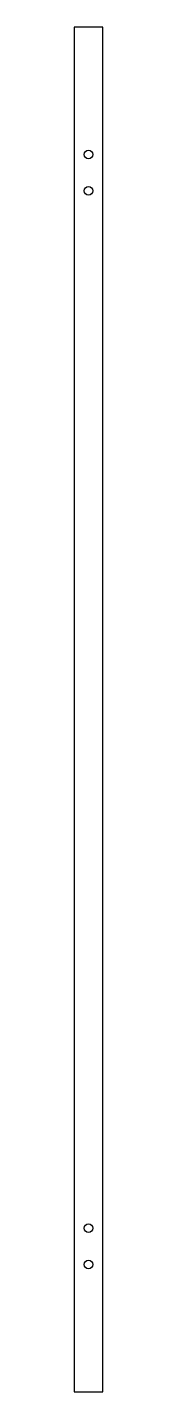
# Model space of a CAD drawing. Header units: millimetres. Extents: x 0 to 20, y 60 to 999.
import ezdxf

# ---------------------------------------------------------------- set-up
doc = ezdxf.new("R2010")
doc.units = ezdxf.units.MM
doc.layers.get('0').update_dxf_attribs({"linetype": 'CONTINUOUS'})

msp = doc.modelspace()

# ---------------------------------------------------------------- linework, layer by layer
msp.add_lwpolyline([(20, 60), (20, 999), (0, 999), (0, 60)], close=True)
for centre in [(10, 911.5), (10, 886.5), (10, 172.5), (10, 147.5)]:
    msp.add_circle(centre, 3)

doc.saveas('drawing.dxf')
